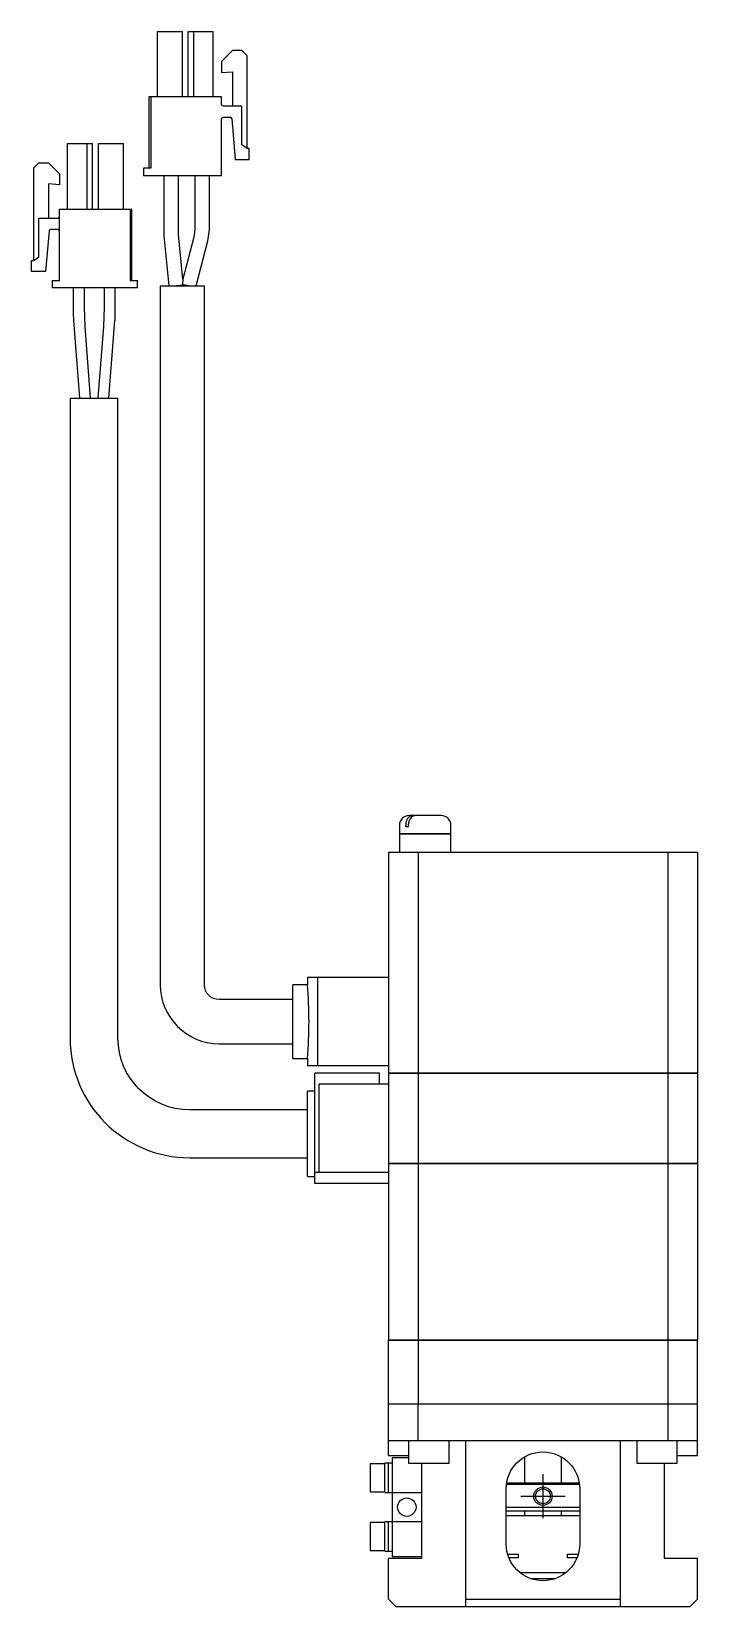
# Model space of a CAD drawing. Extents: x 0 to 1420, y -8 to 1169.
# Drawn here: x 1320.8 to 1411.3, y 543.6 to 757.7 of the extents above; entities that cross this region are included whole.
import ezdxf

# ---------------------------------------------------------------- set-up
doc = ezdxf.new("R2010")
doc.units = 0
doc.header["$LTSCALE"] = 0.5
doc.linetypes.add('CENTER', pattern=[50.8, 31.75, -6.35, 6.35, -6.35])
for name, color, linetype in [('MSM_CENTER', 1, 'CENTER'), ('MSM_CONTINUOUS', 7, 'CONTINUOUS'), ('MSM_NARROW', 5, 'CONTINUOUS')]:
    doc.layers.add(name, color=color, linetype=linetype)

msp = doc.modelspace()

# ---------------------------------------------------------------- linework, layer by layer
at = {"layer": 'MSM_CENTER'}
for p, q in [((1390.33, 561.61), (1390.33, 555.61)), ((1387.33, 558.61), (1393.33, 558.61))]:
    msp.add_line(p, q, dxfattribs=at)
at = {"layer": 'MSM_CONTINUOUS'}
for p, q in [((1337.93, 748.82), (1337.93, 757.72)), ((1337.93, 748.82), (1337.93, 757.72)), ((1337.93, 757.72), (1341.33, 757.72)), ((1341.33, 748.82), (1341.33, 757.72)), ((1342.13, 748.82), (1342.13, 757.72)), ((1342.13, 757.72), (1345.53, 757.72)), ((1342.13, 748.82), (1342.13, 757.72)), ((1342.88, 748.82), (1342.88, 757.72)), ((1345.53, 748.82), (1345.53, 757.72)), ((1348.13, 755.12), (1346.63, 753.62)), ((1348.13, 755.12), (1346.63, 753.62)), ((1349.43, 755.12), (1348.13, 755.12)), ((1350.13, 754.42), (1349.43, 755.12)), ((1350.13, 741.82), (1350.13, 754.42)), ((1346.63, 753.62), (1346.63, 752.12)), ((1346.63, 753.62), (1346.63, 752.12)), ((1346.63, 752.12), (1348.13, 752.25)), ((1348.13, 752.25), (1348.13, 747.57)), ((1348.13, 752.25), (1348.13, 747.57)), ((1337.03, 748.82), (1336.78, 748.82)), ((1336.78, 748.82), (1336.78, 739.12)), ((1337.03, 748.82), (1337.03, 739.12)), ((1346.63, 748.82), (1337.03, 748.82)), ((1337.03, 748.82), (1337.03, 739.12)), ((1346.63, 747.87), (1346.63, 748.82)), ((1349.43, 747.57), (1346.93, 747.57)), ((1349.43, 742.32), (1349.43, 747.57)), ((1346.63, 738.12), (1346.63, 745.77)), ((1346.93, 746.07), (1347.83, 746.07)), ((1348.03, 745.88), (1348.52, 740.32)), ((1348.03, 745.88), (1348.13, 744.73)), ((1348.03, 745.88), (1348.52, 740.32)), ((1348.03, 745.88), (1348.13, 744.73)), ((1348.13, 744.73), (1348.13, 744.73)), ((1325.73, 742.47), (1329.13, 742.47)), ((1325.73, 733.57), (1325.73, 742.47)), ((1328.38, 733.57), (1328.38, 742.47)), ((1329.13, 733.57), (1329.13, 742.47)), ((1329.93, 742.47), (1333.33, 742.47)), ((1329.93, 733.57), (1329.93, 742.47)), ((1333.33, 733.57), (1333.33, 742.47)), ((1350.13, 741.82), (1349.43, 742.32)), ((1350.43, 741.82), (1350.13, 741.82)), ((1350.43, 740.32), (1350.43, 741.82)), ((1321.13, 739.17), (1321.83, 739.87)), ((1321.13, 726.57), (1321.13, 739.17)), ((1321.83, 739.87), (1323.13, 739.87)), ((1323.13, 739.87), (1324.63, 738.37)), ((1336.03, 739.12), (1336.03, 738.12)), ((1337.03, 739.12), (1336.03, 739.12)), ((1336.03, 739.12), (1336.03, 738.12)), ((1348.52, 740.32), (1350.43, 740.32)), ((1324.63, 736.87), (1323.13, 737)), ((1323.13, 737), (1323.13, 732.32)), ((1324.63, 738.37), (1324.63, 736.87)), ((1336.03, 738.12), (1346.63, 738.12)), ((1338.81, 738.12), (1338.81, 730.21)), ((1340.81, 730.21), (1340.81, 738.12)), ((1343.01, 738.12), (1343.01, 730.76)), ((1345.01, 730.76), (1345.01, 738.12)), ((1321.83, 727.07), (1321.83, 732.32)), ((1321.83, 732.32), (1324.33, 732.32)), ((1324.63, 733.57), (1334.48, 733.57)), ((1324.63, 723.87), (1324.63, 733.57)), ((1334.23, 733.57), (1334.23, 723.87)), ((1334.48, 723.87), (1334.48, 733.57)), ((1323.23, 730.63), (1322.74, 725.07)), ((1324.33, 730.82), (1323.43, 730.82)), ((1338.81, 730.21), (1338.82, 729.92)), ((1340.81, 730.12), (1340.81, 730.21)), ((1341.39, 724.06), (1340.81, 730.12)), ((1343.01, 730.76), (1342.88, 729.75)), ((1344.81, 729.24), (1345.01, 730.76)), ((1338.82, 729.92), (1339.48, 723.12)), ((1342.88, 729.75), (1341.39, 724.06)), ((1343.21, 723.12), (1344.81, 729.24)), ((1320.83, 726.57), (1321.13, 726.57)), ((1320.83, 725.07), (1320.83, 726.57)), ((1321.13, 726.57), (1321.83, 727.07)), ((1322.74, 725.07), (1320.83, 725.07)), ((1323.63, 723.87), (1323.63, 722.87)), ((1323.63, 723.87), (1324.63, 723.87)), ((1334.23, 723.87), (1335.23, 723.87)), ((1335.23, 722.87), (1335.23, 723.87)), ((1341.39, 724.06), (1341.34, 723.34)), ((1335.23, 722.87), (1323.63, 722.87)), ((1326.51, 722.87), (1326.51, 719.24)), ((1328.01, 720.23), (1328.01, 722.87)), ((1330.71, 722.87), (1330.71, 720.24)), ((1332.21, 719.26), (1332.21, 722.87)), ((1338.33, 723.12), (1344.33, 723.12)), ((1338.33, 723.12), (1338.33, 628.12)), ((1341.48, 723.21), (1340.48, 723.12)), ((1341.47, 723.3), (1341.34, 723.34)), ((1342.18, 723.12), (1341.34, 723.34)), ((1341.34, 723.34), (1341.47, 723.3)), ((1341.47, 723.3), (1342.18, 723.12)), ((1341.48, 723.21), (1341.47, 723.3)), ((1344.33, 628.12), (1344.33, 723.12)), ((1328.1, 717.6), (1328.01, 720.23)), ((1330.71, 720.24), (1330.6, 717.6)), ((1326.54, 718.44), (1327.33, 707.87)), ((1328.83, 707.92), (1328.1, 717.6)), ((1330.6, 717.6), (1329.83, 707.92)), ((1331.33, 707.87), (1332.17, 718.41)), ((1326.08, 707.87), (1332.58, 707.87)), ((1326.08, 707.87), (1326.08, 620.87)), ((1328.83, 707.92), (1328.8, 707.87)), ((1332.58, 620.87), (1332.58, 707.87)), ((1376.53, 651.12), (1372.13, 651.12)), ((1370.83, 649.82), (1370.83, 648.67)), ((1371.68, 649.62), (1371.68, 649.82)), ((1372.04, 649.62), (1371.68, 649.62)), ((1372.04, 649.62), (1372.04, 649.82)), ((1377.83, 648.67), (1377.83, 649.82)), ((1377.83, 648.67), (1370.83, 648.67)), ((1377.83, 648.62), (1370.83, 648.62)), ((1370.83, 648.62), (1370.83, 646.12)), ((1370.88, 648.67), (1370.88, 648.62)), ((1377.78, 648.62), (1377.78, 648.67)), ((1377.83, 646.12), (1377.83, 648.62)), ((1369.33, 646.12), (1369.33, 616.17)), ((1411.33, 646.12), (1369.33, 646.12)), ((1373.36, 646.12), (1373.36, 616.17)), ((1407.3, 646.12), (1407.3, 616.17)), ((1411.33, 646.12), (1411.33, 616.17)), ((1356.33, 618.12), (1356.33, 628.12)), ((1358.33, 628.12), (1356.33, 628.12)), ((1369.33, 629.12), (1358.33, 629.12)), ((1358.33, 629.12), (1358.33, 628.12)), ((1359.76, 617.12), (1359.76, 629.12)), ((1356.33, 626.12), (1346.33, 626.12)), ((1346.33, 620.12), (1356.33, 620.12)), ((1356.33, 618.12), (1358.33, 618.12)), ((1358.33, 618.12), (1358.33, 617.12)), ((1369.33, 617.12), (1358.33, 617.12)), ((1368.13, 616.12), (1359.33, 616.12)), ((1359.33, 601.12), (1359.33, 616.12)), ((1359.93, 602.62), (1359.93, 614.62)), ((1369.33, 614.62), (1359.93, 614.62)), ((1368.13, 614.62), (1368.13, 616.12)), ((1369.33, 616.17), (1411.33, 616.17)), ((1369.33, 616.12), (1369.33, 579.87)), ((1369.33, 616.12), (1411.33, 616.12)), ((1369.38, 616.17), (1369.38, 616.12)), ((1373.36, 616.12), (1373.36, 603.87)), ((1373.62, 616.17), (1373.62, 616.12)), ((1407.04, 616.17), (1407.04, 616.12)), ((1407.3, 616.12), (1407.3, 603.87)), ((1411.28, 616.17), (1411.28, 616.12)), ((1411.33, 616.12), (1411.33, 603.87)), ((1358.33, 602.05), (1358.33, 613.69)), ((1359.33, 613.69), (1358.33, 613.69)), ((1358.33, 611.12), (1342.33, 611.12)), ((1342.33, 604.62), (1358.33, 604.62)), ((1369.33, 603.87), (1411.33, 603.87)), ((1369.33, 603.82), (1411.33, 603.82)), ((1369.38, 603.87), (1369.38, 603.82)), ((1373.36, 603.82), (1373.36, 579.87)), ((1373.62, 603.87), (1373.62, 603.82)), ((1407.04, 603.87), (1407.04, 603.82)), ((1407.3, 603.82), (1407.3, 579.87)), ((1411.28, 603.87), (1411.28, 603.82)), ((1411.33, 603.82), (1411.33, 579.87)), ((1358.33, 602.05), (1359.33, 602.05)), ((1369.33, 602.62), (1359.33, 602.62)), ((1369.33, 601.12), (1359.33, 601.12)), ((1369.33, 579.87), (1411.33, 579.87)), ((1369.33, 579.82), (1411.33, 579.82)), ((1369.33, 564.12), (1369.33, 579.82)), ((1369.38, 579.87), (1369.38, 579.82)), ((1373.36, 579.82), (1373.36, 571.12)), ((1373.62, 579.87), (1373.62, 579.82)), ((1407.04, 579.87), (1407.04, 579.82)), ((1407.3, 579.82), (1407.3, 571.12)), ((1411.28, 579.87), (1411.28, 579.82)), ((1411.33, 564.12), (1411.33, 579.82)), ((1411.33, 571.12), (1369.33, 571.12)), ((1373.33, 571.12), (1373.33, 566.12)), ((1407.33, 566.12), (1407.33, 571.12)), ((1411.33, 566.12), (1369.33, 566.12)), ((1372.08, 566.12), (1372.08, 563.12)), ((1377.58, 563.12), (1377.58, 566.12)), ((1379.83, 543.62), (1379.83, 566.12)), ((1400.83, 566.12), (1400.83, 543.62)), ((1403.08, 566.12), (1403.08, 563.12)), ((1408.58, 563.12), (1408.58, 566.12)), ((1368.83, 559.12), (1368.83, 563.12)), ((1369.83, 563.12), (1368.83, 563.12)), ((1369.33, 564.12), (1372.08, 564.12)), ((1369.33, 559.12), (1369.33, 563.12)), ((1372.08, 563.82), (1369.83, 563.82)), ((1369.83, 563.82), (1369.83, 550.42)), ((1372.08, 563.12), (1377.58, 563.12)), ((1373.83, 563.12), (1373.83, 550.12)), ((1387.83, 563.95), (1387.83, 560.42)), ((1392.83, 560.42), (1392.83, 563.95)), ((1403.08, 563.12), (1408.58, 563.12)), ((1406.83, 550.12), (1406.83, 563.12)), ((1408.58, 564.12), (1411.33, 564.12)), ((1366.83, 563.02), (1366.83, 559.22)), ((1368.83, 563.02), (1366.83, 563.02)), ((1366.83, 559.22), (1368.83, 559.22)), ((1368.83, 559.12), (1373.83, 559.12)), ((1385.33, 552.12), (1385.33, 559.62)), ((1395.29, 560.22), (1385.37, 560.22)), ((1385.39, 560.42), (1395.27, 560.42)), ((1395.33, 559.62), (1395.33, 552.12)), ((1385.33, 557.12), (1395.33, 557.12)), ((1366.83, 555.02), (1366.83, 551.22)), ((1368.83, 555.02), (1366.83, 555.02)), ((1368.83, 551.12), (1368.83, 555.12)), ((1373.83, 555.12), (1368.83, 555.12)), ((1369.33, 551.12), (1369.33, 555.12)), ((1385.33, 556.62), (1395.33, 556.62)), ((1395.33, 555.92), (1385.33, 555.92)), ((1387.83, 556.62), (1387.83, 555.92)), ((1392.83, 555.92), (1392.83, 556.62)), ((1366.83, 551.22), (1368.83, 551.22)), ((1368.83, 551.12), (1369.83, 551.12)), ((1369.83, 550.42), (1373.83, 550.42)), ((1385.53, 550.72), (1386.98, 550.72)), ((1386.98, 550.72), (1386.98, 550.22)), ((1393.68, 550.72), (1395.13, 550.72)), ((1393.68, 550.22), (1393.68, 550.72)), ((1373.83, 550.12), (1369.33, 550.12)), ((1369.33, 544.62), (1369.33, 550.12)), ((1386.98, 550.22), (1385.7, 550.22)), ((1387.2, 548.22), (1393.46, 548.22)), ((1394.96, 550.22), (1393.68, 550.22)), ((1411.33, 550.12), (1406.83, 550.12)), ((1411.33, 544.62), (1411.33, 550.12)), ((1388.62, 547.42), (1392.04, 547.42)), ((1389.08, 547.42), (1389.08, 547.27)), ((1391.58, 547.27), (1391.58, 547.42)), ((1369.33, 544.62), (1370.33, 543.62)), ((1379.83, 544.62), (1400.83, 544.62)), ((1410.33, 543.62), (1411.33, 544.62)), ((1370.33, 543.62), (1410.33, 543.62))]:
    msp.add_line(p, q, dxfattribs=at)
for centre, radius in [((1390.33, 558.61), 1.01), ((1371.83, 557.12), 1.25)]:
    msp.add_circle(centre, radius, dxfattribs=at)
at = {"layer": 'MSM_CONTINUOUS', "extrusion": (0, 0, -1)}
for centre, radius, start, end in [((-1346.93, 747.87), 0.3, 270, 0), ((-1346.93, 745.77), 0.3, 0, 90), ((-1347.83, 745.87), 0.2, 90, 175), ((-1347.83, 745.87), 0.2, 90, 175), ((-1346.33, 628.12), 2, 270, 0), ((-1342.33, 620.87), 9.75, 270, 0), ((-1390.33, 559.62), 5, 0, 180), ((-1390.33, 552.12), 5, 180, 0)]:
    msp.add_arc(centre, radius, start, end, dxfattribs=at)
at = {"layer": 'MSM_CONTINUOUS'}
for centre, radius, start, end in [((1347.83, 745.87), 0.2, 5, 90), ((1347.83, 745.87), 0.2, 5, 90), ((1324.33, 732.62), 0.3, 270, 0), ((1323.43, 730.62), 0.2, 90, 175), ((1324.33, 730.52), 0.3, 0, 90), ((1337.26, 719.24), 10.75, 180, 184.2892), ((1321.46, 719.26), 10.75, 355.452, 0), ((1372.13, 649.82), 1.3, 90, 180), ((1373.09, 649.89), 1.41, 131.3743, 182.8178), ((1373.42, 649.91), 1.39, 132.8199, 183.04), ((1372.63, 650.36), 0.751, 91.7681, 128.8955), ((1372.98, 650.36), 0.754, 95.8166, 131.8939), ((1376.53, 649.82), 1.3, 0, 90), ((1346.33, 628.12), 8, 180, 270), ((1298.54, 623.12), 60, 355.2198, 4.7802), ((1342.33, 620.87), 16.25, 180, 270)]:
    msp.add_arc(centre, radius, start, end, dxfattribs=at)
at = {"layer": 'MSM_NARROW'}
msp.add_circle((1390.33, 558.61), 1.25, dxfattribs=at)

doc.saveas('drawing.dxf')
